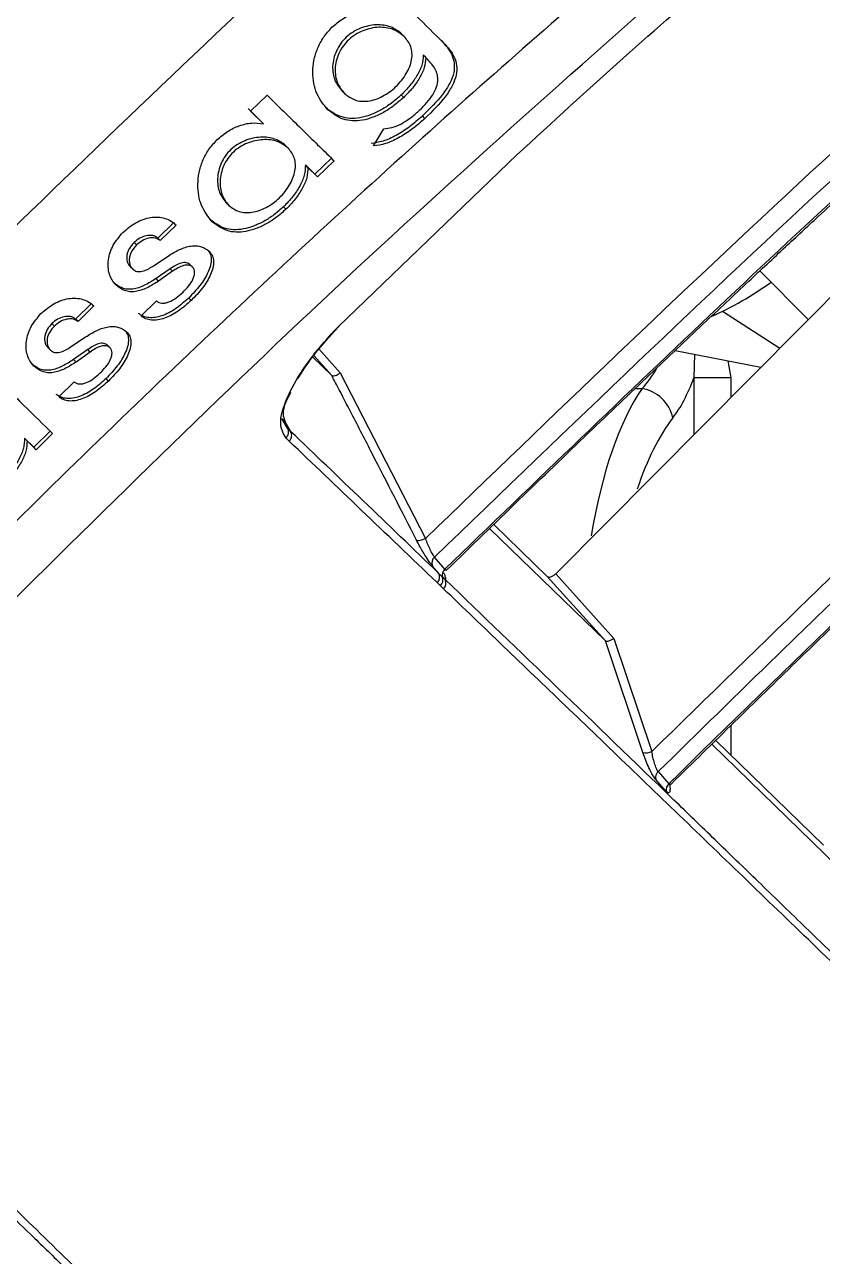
# Model space of a CAD drawing. Extents: x 943 to 1030, y 781 to 934.
# Drawn here: x 957.708 to 959.682, y 874.33 to 877.379 of the extents above; entities that cross this region are included whole.
import ezdxf

# ---------------------------------------------------------------- set-up
doc = ezdxf.new("R2010")
doc.units = 0
doc.header["$MEASUREMENT"] = 0
doc.layers.add('1', color=4, linetype='Continuous')

# ---------------------------------------------------------------- blocks, each defined once
blk = doc.blocks.new('AIRA')
at = {"layer": '1', "color": 3, "linetype": 'Continuous', "lineweight": 25}
for p, q in [((15.4697, 74.1838), (15.4635, 74.1899)), ((15.4701, 74.1834), (15.4697, 74.1838)), ((15.5214, 74.1332), (15.5172, 74.1373)), ((15.5233, 74.1311), (15.5172, 74.1373)), ((15.5275, 74.127), (15.5214, 74.1332)), ((15.5275, 74.127), (15.5233, 74.1311)), ((15.5287, 74.1259), (15.5276, 74.127)), ((15.0898, 73.9987), (15.1306, 74.0386)), ((15.3155, 74.049), (15.3216, 74.0429)), ((15.4686, 74.0327), (15.4625, 74.0388)), ((15.1152, 73.9738), (15.0837, 74.0049)), ((15.1214, 73.9676), (15.0898, 73.9987)), ((15.1214, 73.9676), (15.1152, 73.9738)), ((15.5212, 73.9806), (15.515, 73.9867)), ((15.3938, 73.9127), (15.4197, 73.9551)), ((15.1826, 73.9074), (15.1765, 73.9136)), ((15.183, 73.907), (15.1826, 73.9074)), ((15.2902, 73.8819), (15.2489, 73.8426)), ((15.2964, 73.8757), (15.2551, 73.8364)), ((15.3073, 73.4656), (15.7489, 73.8905)), ((15.2489, 73.8426), (15.2254, 73.8656)), ((15.2315, 73.8594), (15.2254, 73.8656)), ((15.2551, 73.8364), (15.2315, 73.8594)), ((15.2551, 73.8364), (15.2489, 73.8426)), ((15.0292, 73.7718), (15.0354, 73.7657)), ((15.1773, 73.7559), (15.1711, 73.7621)), ((14.8994, 73.7229), (14.8601, 73.6844)), ((14.9056, 73.7167), (14.8663, 73.6782)), ((15.8449, 72.8539), (16.7052, 73.72)), ((14.8663, 73.6782), (14.8601, 73.6844)), ((14.8073, 73.6674), (14.8012, 73.6735)), ((14.847, 73.6145), (14.8854, 73.6401)), ((14.7981, 73.6075), (14.7919, 73.6137)), ((14.8907, 73.6085), (14.8557, 73.5841)), ((14.8968, 73.6023), (14.8619, 73.5779)), ((14.8968, 73.6023), (14.8907, 73.6085)), ((14.9463, 73.6125), (14.9402, 73.6187)), ((14.9464, 73.6124), (14.9463, 73.6125)), ((16.4699, 73.4829), (16.3497, 73.6031)), ((14.8619, 73.5779), (14.8557, 73.5841)), ((14.9427, 73.53), (14.9365, 73.5361)), ((14.6956, 73.5226), (14.6565, 73.484)), ((14.7018, 73.5165), (14.6626, 73.4779)), ((14.8188, 73.4918), (14.8567, 73.5289)), ((16.2578, 73.5033), (16.3996, 73.4124)), ((14.604, 73.4667), (14.5978, 73.4728)), ((14.6626, 73.4779), (14.6565, 73.484)), ((14.6433, 73.4142), (14.6815, 73.44)), ((15.2965, 73.4548), (15.3073, 73.4656)), ((15.2981, 73.4551), (15.3084, 73.4654)), ((14.5947, 73.4069), (14.5885, 73.413)), ((14.7419, 73.4129), (14.7357, 73.4191)), ((14.742, 73.4128), (14.7419, 73.4129)), ((15.2585, 73.4105), (15.3117, 73.3512)), ((14.6866, 73.4085), (14.6518, 73.3839)), ((14.658, 73.3778), (14.6518, 73.3839)), ((14.6927, 73.4024), (14.658, 73.3778)), ((14.6927, 73.4024), (14.6866, 73.4085)), ((15.2906, 73.3445), (15.2428, 73.3907)), ((15.2456, 73.3946), (15.2906, 73.3445)), ((16.1407, 73.4063), (16.3528, 73.3652)), ((16.1883, 73.3971), (16.1866, 73.3386)), ((16.279, 73.3386), (16.2713, 73.381)), ((15.3117, 73.3512), (15.5227, 72.9413)), ((14.6149, 73.2916), (14.6527, 73.3288)), ((14.738, 73.3306), (14.7319, 73.3368)), ((16.279, 73.3386), (16.1866, 73.3386)), ((16.1866, 73.3386), (16.1866, 73.1978)), ((16.279, 73.2909), (16.279, 73.3386)), ((15.1856, 73.2959), (15.1891, 73.3034)), ((16.0416, 73.3123), (16.0584, 73.3123)), ((15.1809, 73.2138), (15.1668, 73.2376)), ((15.1707, 73.2365), (15.1888, 73.2062)), ((15.1809, 73.2138), (15.1715, 73.2434)), ((14.5936, 73.2069), (14.5531, 73.1669)), ((14.5998, 73.2008), (14.5593, 73.1607)), ((15.1809, 73.2138), (15.1888, 73.2062)), ((14.5531, 73.1669), (14.5305, 73.1889)), ((14.5367, 73.1828), (14.5305, 73.1889)), ((14.5593, 73.1607), (14.5367, 73.1828)), ((14.5593, 73.1607), (14.5531, 73.1669)), ((15.1853, 73.182), (15.1774, 73.1896)), ((15.9677, 72.6873), (15.6809, 72.9657)), ((15.6915, 72.9759), (15.8241, 72.8469)), ((15.5706, 72.8651), (15.5449, 72.8948)), ((15.5558, 72.8543), (15.5397, 72.8729)), ((15.5699, 72.8624), (15.5755, 72.8634)), ((15.5595, 72.8242), (15.5514, 72.8317)), ((15.5647, 72.8451), (15.5558, 72.8543)), ((15.5716, 72.8391), (15.5647, 72.8451)), ((15.8241, 72.8469), (15.9677, 72.6873)), ((15.8449, 72.8539), (15.989, 72.6938)), ((15.5672, 72.8166), (15.5595, 72.8242)), ((16.0605, 72.4112), (15.9677, 72.6873)), ((15.989, 72.6938), (16.0829, 72.4141)), ((16.279, 72.4044), (16.279, 72.4788)), ((16.2409, 72.4414), (16.5076, 72.1819)), ((16.0694, 72.3871), (16.0605, 72.4112)), ((16.6497, 72.0246), (16.2309, 72.4316)), ((16.0923, 72.3446), (16.0883, 72.3504)), ((16.1185, 72.3149), (16.0923, 72.3446)), ((16.0984, 72.3639), (16.1246, 72.3341)), ((16.1304, 72.3339), (16.1311, 72.3339))]:
    blk.add_line(p, q, dxfattribs=at)
for centre, radius, start, end in [((15.8748, 74.2804), 0.8662, 294.181, 305.4897), ((16.0421, 73.2189), 0.0948, 12.5522, 80.0819), ((15.1641, 73.2039), 0.0195, 312.9166, 30.4009), ((15.172, 73.1963), 0.0195, 312.9439, 30.3827), ((15.5574, 72.8803), 0.0192, 130.6539, 202.459), ((15.5835, 72.8503), 0.0196, 131.1518, 195.5524), ((15.538, 72.846), 0.0197, 313.1096, 24.9613), ((15.5457, 72.8387), 0.02, 313.7969, 18.5984), ((15.5537, 72.8309), 0.0197, 313.1162, 24.6931), ((16.0677, 72.4443), 0.0339, 257.6896, 296.7798), ((16.1116, 72.3491), 0.0198, 131.7232, 193.1497), ((16.1378, 72.3193), 0.0198, 131.7423, 192.7201)]:
    blk.add_arc(centre, radius, start, end, dxfattribs=at)
for centre, major_axis, ratio, start_param, end_param in [((15.9709, 73.6358), (0, 0.3667), 0.507412, 3.63155, 3.871998), ((16.0471, 73.6358), (0, 0.4492), 0.414214, 3.63155, 3.989256), ((16.1918, 72.6358), (0, 0.7667), 0.369641, 0.489957, 1.152569), ((16.268, 72.6358), (0, 0.6842), 0.414214, 0.489957, 0.896625)]:
    blk.add_ellipse(centre, major_axis=major_axis, ratio=ratio, start_param=start_param, end_param=end_param, dxfattribs=at)
for points, knots in [([(16.7635, 77.6975), (16.438, 77.4073), (15.787, 76.8269), (14.8258, 75.9334), (13.8771, 75.0243), (12.943, 74.0988), (12.0242, 73.1586), (11.1221, 72.2041), (10.236, 71.2375), (9.661, 70.5833), (9.3735, 70.2562)], [0, 0, 0, 0, 0.125, 0.25, 0.375, 0.5, 0.625, 0.75, 0.875, 1, 1, 1, 1]), ([(10.1026, 71.9775), (10.2812, 72.1544), (11.0897, 72.955), (12.3557, 74.2057), (13.5215, 75.3446), (14.2046, 76.0094), (14.6141, 76.4073), (14.9505, 76.7343), (15.1365, 76.9152)], [0, 0, 0, 0, 0.106937, 0.484076, 0.757109, 0.80038, 0.889603, 1, 1, 1, 1]), ([(10.4201, 71.7437), (10.6511, 71.9705), (11.284, 72.5916), (12.3142, 73.6141), (13.51, 74.8099), (14.5376, 75.8454), (15.1639, 76.4835), (15.3958, 76.7198)], [0, 0, 0, 0, 0.138146, 0.378364, 0.618507, 0.858724, 1, 1, 1, 1]), ([(17.9126, 76.6519), (17.5918, 76.4092), (16.9535, 75.9263), (16.0442, 75.1453), (15.1613, 74.3457), (14.3049, 73.5215), (13.474, 72.6841), (12.6644, 71.8362), (11.8848, 70.9679), (11.1301, 70.0685), (10.6622, 69.4397), (10.4269, 69.1234)], [0, 0, 0, 0, 0.113392, 0.225638, 0.337341, 0.448782, 0.560233, 0.669481, 0.778832, 0.888788, 1, 1, 1, 1]), ([(18.3969, 76.174), (18.2652, 76.0854), (17.9989, 75.9062), (17.6017, 75.6241), (17.2018, 75.3284), (16.8001, 75.0184), (16.4085, 74.7031), (15.9602, 74.3274), (15.4514, 73.88), (14.8696, 73.339), (14.355, 72.834), (13.9157, 72.3844), (13.5603, 72.0082), (13.2221, 71.6376), (12.9012, 71.2732), (12.5878, 70.9043), (12.2149, 70.4484), (11.7912, 69.9015), (11.3335, 69.273), (11.0502, 68.8492), (10.9105, 68.6404)], [0, 0, 0, 0, 0.044709, 0.090349, 0.13691, 0.184379, 0.232745, 0.277954, 0.348418, 0.422679, 0.500679, 0.550525, 0.598903, 0.645795, 0.691185, 0.735062, 0.781563, 0.856423, 0.929252, 1, 1, 1, 1]), ([(17.5925, 74.7818), (17.2444, 74.475), (16.5482, 73.8613), (15.8793, 73.217), (15.5449, 72.8948)], [0, 0, 0, 0, 0.500027, 1, 1, 1, 1]), ([(15.5706, 72.8651), (15.7953, 73.0819), (16.2447, 73.5155), (16.9326, 74.151), (17.4017, 74.5624), (17.6363, 74.7681)], [0, 0, 0, 0, 0.333307, 0.666645, 1, 1, 1, 1]), ([(15.5756, 72.8634), (15.6349, 72.9211), (15.7514, 73.0345), (15.9193, 73.1958), (16.0718, 73.3412), (16.2039, 73.4663), (16.3156, 73.5713), (16.4101, 73.6596), (16.5068, 73.7495), (16.6225, 73.8565), (16.7705, 73.9924), (16.9482, 74.1539), (17.1559, 74.3405), (17.3843, 74.5431), (17.5445, 74.6822), (17.6246, 74.7518)], [0, 0, 0, 0, 0.089081, 0.174945, 0.250517, 0.315799, 0.370791, 0.415491, 0.454957, 0.512982, 0.585073, 0.67123, 0.771455, 0.885746, 1, 1, 1, 1]), ([(15.5227, 72.9413), (15.8378, 73.245), (16.4682, 73.8525), (17.1226, 74.4331), (17.4498, 74.7234)], [0, 0, 0, 0, 0.49994, 1, 1, 1, 1]), ([(15.7489, 73.8905), (15.8362, 73.9707), (16.0037, 74.1247), (16.2577, 74.3456), (16.4255, 74.4841), (16.5094, 74.5533)], [0, 0, 0, 0, 0.352419, 0.676072, 1, 1, 1, 1]), ([(14.3868, 72.6738), (14.687, 72.971), (15.2874, 73.5654), (15.921, 74.1244), (16.2378, 74.4039)], [0, 0, 0, 0, 0.499996, 1, 1, 1, 1]), ([(15.4157, 74.3169), (15.4438, 74.2892), (15.5, 74.2338), (15.5448, 74.1899), (15.5672, 74.1679)], [0, 0, 0, 0, 0.5002506, 1, 1, 1, 1]), ([(15.2911, 74.2062), (15.2996, 74.2135), (15.3165, 74.228), (15.3466, 74.2417), (15.3779, 74.249), (15.3975, 74.2465), (15.4073, 74.2452)], [0, 0, 0, 0, 0.251834, 0.50216, 0.750554, 1, 1, 1, 1]), ([(15.2809, 74.0021), (15.2708, 74.0146), (15.2507, 74.0394), (15.2417, 74.0853), (15.2455, 74.1243), (15.2547, 74.1537), (15.2693, 74.1822), (15.2838, 74.1982), (15.2911, 74.2062)], [0, 0, 0, 0, 0.250279, 0.498064, 0.623329, 0.748656, 0.873981, 1, 1, 1, 1]), ([(15.4635, 74.1899), (15.455, 74.1964), (15.438, 74.2093), (15.4009, 74.2145), (15.3679, 74.2075), (15.343, 74.195), (15.3261, 74.1821), (15.3121, 74.1661), (15.3017, 74.148), (15.2949, 74.1289), (15.2913, 74.1035), (15.2962, 74.0733), (15.3094, 74.0568), (15.316, 74.0486)], [0, 0, 0, 0, 0.124948, 0.249356, 0.374617, 0.437003, 0.499168, 0.561376, 0.62381, 0.686611, 0.749651, 0.874484, 1, 1, 1, 1]), ([(15.4697, 74.1838), (15.4612, 74.1903), (15.4441, 74.2032), (15.4071, 74.2084), (15.374, 74.2014), (15.3491, 74.1888), (15.3322, 74.176), (15.3182, 74.16), (15.3078, 74.1419), (15.301, 74.1227), (15.2975, 74.0973), (15.3024, 74.0672), (15.3155, 74.0507), (15.3221, 74.0424)], [0, 0, 0, 0, 0.124948, 0.249356, 0.374617, 0.437003, 0.499168, 0.561376, 0.62381, 0.686611, 0.749651, 0.874484, 1, 1, 1, 1]), ([(15.3221, 74.0424), (15.3302, 74.0362), (15.3463, 74.0239), (15.3743, 74.0218), (15.3981, 74.0272), (15.4162, 74.0349), (15.4337, 74.0457), (15.4498, 74.0592), (15.4639, 74.0747), (15.4755, 74.0915), (15.4841, 74.1089), (15.489, 74.1264), (15.4897, 74.143), (15.4857, 74.1637), (15.4761, 74.1757), (15.4697, 74.1838)], [0, 0, 0, 0, 0.124782, 0.249008, 0.31191, 0.374467, 0.43678, 0.499078, 0.561573, 0.62413, 0.686729, 0.749479, 0.812048, 0.874509, 1, 1, 1, 1]), ([(15.5611, 74.1741), (15.5713, 74.1627), (15.5866, 74.1457), (15.5946, 74.1181), (15.5939, 74.0945), (15.5838, 74.068), (15.5597, 74.0306), (15.5329, 74.0043), (15.515, 73.9867)], [0, 0, 0, 0, 0.2493486, 0.3750376, 0.5004026, 0.6252438, 0.7501967, 1, 1, 1, 1]), ([(15.5672, 74.1679), (15.5774, 74.1566), (15.5927, 74.1396), (15.6008, 74.112), (15.6001, 74.0884), (15.5899, 74.0618), (15.5659, 74.0245), (15.5391, 73.9982), (15.5212, 73.9806)], [0, 0, 0, 0, 0.2493486, 0.3750376, 0.5004026, 0.6252438, 0.7501967, 1, 1, 1, 1]), ([(15.5172, 74.1373), (15.5165, 74.1292), (15.5152, 74.1129), (15.5022, 74.0869), (15.4849, 74.0616), (15.47, 74.0464), (15.4625, 74.0388)], [0, 0, 0, 0, 0.2495635, 0.4990424, 0.7488963, 1, 1, 1, 1]), ([(15.5233, 74.1311), (15.5227, 74.123), (15.5213, 74.1067), (15.5084, 74.0807), (15.4911, 74.0554), (15.4761, 74.0403), (15.4686, 74.0327)], [0, 0, 0, 0, 0.2495635, 0.4990424, 0.7488963, 1, 1, 1, 1]), ([(15.504, 73.9973), (15.5101, 74.0032), (15.5224, 74.0151), (15.5381, 74.0345), (15.5491, 74.0542), (15.5554, 74.0788), (15.5487, 74.1039), (15.5346, 74.1193), (15.5275, 74.127)], [0, 0, 0, 0, 0.125492, 0.250168, 0.375052, 0.500571, 0.750149, 1, 1, 1, 1]), ([(16.0984, 72.3639), (16.1966, 72.4601), (16.4032, 72.6626), (16.7306, 72.9785), (17.091, 73.3213), (17.485, 73.6903), (17.7612, 73.9424), (17.9045, 74.0732)], [0, 0, 0, 0, 0.165885, 0.348821, 0.548819, 0.765883, 1, 1, 1, 1]), ([(17.9404, 74.0526), (17.6335, 73.7708), (17.0197, 73.2072), (16.423, 72.6251), (16.1246, 72.3341)], [0, 0, 0, 0, 0.500025, 1, 1, 1, 1]), ([(15.1306, 74.0386), (15.162, 74.0076), (15.2251, 73.9454), (15.2726, 73.899), (15.2964, 73.8757)], [0, 0, 0, 0, 0.498859, 1, 1, 1, 1]), ([(15.4625, 74.0388), (15.4546, 74.0318), (15.4388, 74.0179), (15.4128, 74.0012), (15.3863, 73.9887), (15.3602, 73.9813), (15.3354, 73.98), (15.3047, 73.9853), (15.2867, 73.9991), (15.2747, 74.0083)], [0, 0, 0, 0, 0.125805, 0.250976, 0.375602, 0.499986, 0.624243, 0.748979, 1, 1, 1, 1]), ([(15.4686, 74.0327), (15.4607, 74.0257), (15.4449, 74.0117), (15.4189, 73.9951), (15.3925, 73.9825), (15.3663, 73.9752), (15.3416, 73.9738), (15.3109, 73.9791), (15.2929, 73.9929), (15.2809, 74.0021)], [0, 0, 0, 0, 0.1258048, 0.2509755, 0.3756018, 0.4999864, 0.6242426, 0.7489787, 1, 1, 1, 1]), ([(16.1311, 72.3338), (16.1832, 72.3849), (16.2859, 72.4858), (16.4338, 72.6298), (16.5684, 72.7602), (16.685, 72.8726), (16.7834, 72.967), (16.8665, 73.0465), (16.9595, 73.1351), (17.0809, 73.2502), (17.2461, 73.4059), (17.4487, 73.5952), (17.6778, 73.8072), (17.8402, 73.955), (17.922, 74.0294)], [0, 0, 0, 0, 0.088768, 0.175087, 0.251059, 0.316685, 0.371967, 0.416902, 0.456576, 0.528268, 0.620324, 0.732743, 0.865525, 1, 1, 1, 1]), ([(15.4197, 73.9551), (15.4262, 73.9558), (15.4392, 73.957), (15.4611, 73.9661), (15.4833, 73.9794), (15.4971, 73.9913), (15.504, 73.9973)], [0, 0, 0, 0, 0.251108, 0.500562, 0.749465, 1, 1, 1, 1]), ([(16.0829, 72.4141), (16.3579, 72.6823), (16.9078, 73.219), (17.472, 73.7401), (17.7541, 74.0008)], [0, 0, 0, 0, 0.499948, 1, 1, 1, 1]), ([(15.0063, 73.9275), (15.0148, 73.9348), (15.0316, 73.9494), (15.0614, 73.9634), (15.0924, 73.9712), (15.1117, 73.9688), (15.1214, 73.9676)], [0, 0, 0, 0, 0.25235, 0.50275, 0.750668, 1, 1, 1, 1]), ([(15.515, 73.9867), (15.5044, 73.9775), (15.4833, 73.959), (15.4496, 73.9375), (15.4169, 73.9227), (15.3974, 73.9201), (15.3877, 73.9188)], [0, 0, 0, 0, 0.250651, 0.499403, 0.748659, 1, 1, 1, 1]), ([(15.5212, 73.9806), (15.5106, 73.9713), (15.4895, 73.9528), (15.4558, 73.9313), (15.423, 73.9166), (15.4036, 73.914), (15.3938, 73.9127)], [0, 0, 0, 0, 0.250651, 0.499403, 0.748659, 1, 1, 1, 1]), ([(15.1765, 73.9136), (15.168, 73.9198), (15.1512, 73.9321), (15.1146, 73.9363), (15.082, 73.9293), (15.0573, 73.9169), (15.0405, 73.9043), (15.0266, 73.8882), (15.0165, 73.8701), (15.0101, 73.851), (15.0067, 73.8259), (15.0108, 73.796), (15.0233, 73.7796), (15.0296, 73.7714)], [0, 0, 0, 0, 0.124861, 0.249326, 0.374407, 0.436717, 0.498901, 0.561112, 0.623652, 0.686706, 0.74969, 0.874546, 1, 1, 1, 1]), ([(15.1826, 73.9074), (15.1742, 73.9136), (15.1573, 73.926), (15.1207, 73.9301), (15.0882, 73.9232), (15.0635, 73.9108), (15.0466, 73.8981), (15.0328, 73.8821), (15.0227, 73.8639), (15.0163, 73.8449), (15.0129, 73.8198), (15.0169, 73.7899), (15.0295, 73.7735), (15.0358, 73.7653)], [0, 0, 0, 0, 0.124861, 0.249326, 0.374407, 0.436717, 0.498901, 0.561112, 0.623652, 0.686706, 0.74969, 0.874546, 1, 1, 1, 1]), ([(14.9944, 73.7251), (14.9847, 73.7374), (14.9652, 73.762), (14.9577, 73.8077), (14.9613, 73.8463), (14.9701, 73.8755), (14.9848, 73.9036), (14.9991, 73.9195), (15.0063, 73.9275)], [0, 0, 0, 0, 0.249759, 0.498829, 0.624122, 0.749066, 0.874321, 1, 1, 1, 1]), ([(15.0358, 73.7653), (15.0437, 73.7594), (15.0596, 73.7476), (15.0873, 73.7465), (15.1106, 73.7522), (15.1283, 73.76), (15.1456, 73.7708), (15.1615, 73.7842), (15.1754, 73.7996), (15.1867, 73.8163), (15.1951, 73.8336), (15.2016, 73.8564), (15.2008, 73.8838), (15.1887, 73.8995), (15.1826, 73.9074)], [0, 0, 0, 0, 0.12499, 0.249364, 0.312143, 0.374762, 0.437131, 0.499404, 0.561771, 0.624289, 0.687076, 0.750133, 0.874832, 1, 1, 1, 1]), ([(15.2254, 73.8656), (15.225, 73.8572), (15.2242, 73.8405), (15.2122, 73.8132), (15.1946, 73.7864), (15.179, 73.7702), (15.1711, 73.7621)], [0, 0, 0, 0, 0.2490933, 0.4975589, 0.7481941, 1, 1, 1, 1]), ([(15.2315, 73.8594), (15.2312, 73.8511), (15.2304, 73.8343), (15.2183, 73.807), (15.2008, 73.7802), (15.1851, 73.764), (15.1773, 73.7559)], [0, 0, 0, 0, 0.2490933, 0.4975589, 0.7481941, 1, 1, 1, 1]), ([(15.1711, 73.7621), (15.1634, 73.7552), (15.1479, 73.7414), (15.1225, 73.7252), (15.0967, 73.7132), (15.0631, 73.7038), (15.0232, 73.7051), (15, 73.7225), (14.9883, 73.7313)], [0, 0, 0, 0, 0.125719, 0.250854, 0.37588, 0.500743, 0.749096, 1, 1, 1, 1]), ([(15.1773, 73.7559), (15.1695, 73.749), (15.1541, 73.7353), (15.1286, 73.7191), (15.1029, 73.707), (15.0692, 73.6977), (15.0294, 73.699), (15.0061, 73.7164), (14.9944, 73.7251)], [0, 0, 0, 0, 0.125719, 0.250854, 0.37588, 0.500743, 0.749096, 1, 1, 1, 1]), ([(14.7738, 73.6985), (14.7841, 73.7073), (14.8046, 73.7248), (14.8364, 73.7358), (14.8609, 73.737), (14.8781, 73.7337), (14.8935, 73.7271), (14.9015, 73.7202), (14.9056, 73.7167)], [0, 0, 0, 0, 0.250121, 0.498624, 0.623907, 0.748542, 0.873827, 1, 1, 1, 1]), ([(14.7563, 73.5687), (14.7529, 73.5726), (14.7461, 73.5805), (14.7398, 73.5957), (14.7367, 73.6126), (14.7375, 73.6365), (14.7477, 73.6679), (14.7651, 73.6882), (14.7738, 73.6985)], [0, 0, 0, 0, 0.125882, 0.25115, 0.376045, 0.500728, 0.749011, 1, 1, 1, 1]), ([(14.8601, 73.6844), (14.8583, 73.6858), (14.8546, 73.6887), (14.8475, 73.6909), (14.8397, 73.6915), (14.8288, 73.6901), (14.815, 73.6851), (14.8058, 73.6774), (14.8012, 73.6735)], [0, 0, 0, 0, 0.125132, 0.250079, 0.375347, 0.500699, 0.750326, 1, 1, 1, 1]), ([(14.8663, 73.6782), (14.8644, 73.6797), (14.8607, 73.6825), (14.8536, 73.6848), (14.8458, 73.6854), (14.835, 73.684), (14.8211, 73.6789), (14.8119, 73.6712), (14.8073, 73.6674)], [0, 0, 0, 0, 0.1251322, 0.2500789, 0.3753472, 0.5006993, 0.7503263, 1, 1, 1, 1]), ([(14.8012, 73.6735), (14.797, 73.6688), (14.7907, 73.6618), (14.7857, 73.6507), (14.7834, 73.6423), (14.7829, 73.634), (14.7842, 73.6262), (14.7871, 73.6191), (14.7903, 73.6155), (14.7919, 73.6137)], [0, 0, 0, 0, 0.2491409, 0.373938, 0.4985542, 0.6237251, 0.7486846, 0.8741126, 1, 1, 1, 1]), ([(14.8073, 73.6674), (14.8031, 73.6627), (14.7969, 73.6556), (14.7918, 73.6446), (14.7895, 73.6362), (14.7891, 73.6278), (14.7903, 73.62), (14.7933, 73.613), (14.7965, 73.6093), (14.7981, 73.6075)], [0, 0, 0, 0, 0.249141, 0.373938, 0.498554, 0.623725, 0.748685, 0.874113, 1, 1, 1, 1]), ([(14.8854, 73.6401), (14.8947, 73.6458), (14.913, 73.6571), (14.9377, 73.665), (14.9559, 73.6657), (14.9726, 73.6629), (14.9816, 73.6563), (14.9875, 73.6519)], [0, 0, 0, 0, 0.251026, 0.498917, 0.623579, 0.748543, 1, 1, 1, 1]), ([(14.9402, 73.6187), (14.9388, 73.6198), (14.9362, 73.622), (14.9307, 73.6238), (14.9245, 73.6241), (14.9154, 73.6224), (14.9038, 73.6173), (14.8951, 73.6114), (14.8907, 73.6085)], [0, 0, 0, 0, 0.125279, 0.250079, 0.375087, 0.500396, 0.749665, 1, 1, 1, 1]), ([(14.9853, 73.6523), (14.9867, 73.6506), (14.9908, 73.6453), (14.9928, 73.6333), (14.9911, 73.6175), (14.9831, 73.5951), (14.9657, 73.5665), (14.9462, 73.5463), (14.9365, 73.5361)], [0, 0, 0, 0, 0.065344, 0.198578, 0.332084, 0.466619, 0.732504, 1, 1, 1, 1]), ([(14.9875, 73.6519), (14.9904, 73.6484), (14.9961, 73.6414), (14.999, 73.6272), (14.9972, 73.6113), (14.9893, 73.5889), (14.9718, 73.5603), (14.9524, 73.5401), (14.9427, 73.53)], [0, 0, 0, 0, 0.125632, 0.250272, 0.375166, 0.501024, 0.749758, 1, 1, 1, 1]), ([(14.7981, 73.6075), (14.7996, 73.6063), (14.8026, 73.6038), (14.8083, 73.6019), (14.8146, 73.6013), (14.8233, 73.6025), (14.8345, 73.6066), (14.8428, 73.6119), (14.847, 73.6145)], [0, 0, 0, 0, 0.125625, 0.250582, 0.375568, 0.500489, 0.749031, 1, 1, 1, 1]), ([(14.9463, 73.6125), (14.945, 73.6136), (14.9423, 73.6159), (14.9369, 73.6177), (14.9306, 73.618), (14.9216, 73.6162), (14.9099, 73.6112), (14.9012, 73.6053), (14.8968, 73.6023)], [0, 0, 0, 0, 0.125279, 0.250079, 0.375087, 0.500396, 0.749665, 1, 1, 1, 1]), ([(14.922, 73.5502), (14.9269, 73.5552), (14.9367, 73.5653), (14.9462, 73.5797), (14.9505, 73.5913), (14.9516, 73.5996), (14.9505, 73.6071), (14.9477, 73.6107), (14.9463, 73.6125)], [0, 0, 0, 0, 0.25095, 0.499252, 0.624726, 0.749996, 0.87464, 1, 1, 1, 1]), ([(14.8557, 73.5841), (14.8464, 73.5782), (14.828, 73.5666), (14.8031, 73.5579), (14.7844, 73.5575), (14.767, 73.5614), (14.7569, 73.5695), (14.7502, 73.5748)], [0, 0, 0, 0, 0.251783, 0.500072, 0.624344, 0.748695, 1, 1, 1, 1]), ([(14.8619, 73.5779), (14.8526, 73.5721), (14.8341, 73.5605), (14.8092, 73.5518), (14.7905, 73.5513), (14.7731, 73.5553), (14.763, 73.5633), (14.7563, 73.5687)], [0, 0, 0, 0, 0.251783, 0.500072, 0.624344, 0.748695, 1, 1, 1, 1]), ([(14.5708, 73.4975), (14.5811, 73.5063), (14.6015, 73.5238), (14.633, 73.535), (14.6574, 73.5364), (14.6745, 73.5332), (14.6898, 73.5267), (14.6978, 73.5199), (14.7018, 73.5165)], [0, 0, 0, 0, 0.250129, 0.498649, 0.623941, 0.748566, 0.873835, 1, 1, 1, 1]), ([(14.9365, 73.5361), (14.926, 73.5269), (14.9052, 73.5085), (14.8758, 73.4933), (14.8535, 73.4875), (14.8379, 73.487), (14.8237, 73.4901), (14.8163, 73.4953), (14.8126, 73.4979)], [0, 0, 0, 0, 0.250008, 0.49839, 0.623598, 0.748656, 0.874, 1, 1, 1, 1]), ([(14.8567, 73.5289), (14.8586, 73.5275), (14.8624, 73.5247), (14.87, 73.5231), (14.8785, 73.5237), (14.8905, 73.5272), (14.9059, 73.5357), (14.9166, 73.5453), (14.922, 73.5502)], [0, 0, 0, 0, 0.125201, 0.250172, 0.3753, 0.500711, 0.750261, 1, 1, 1, 1]), ([(14.9427, 73.53), (14.9322, 73.5208), (14.9113, 73.5024), (14.882, 73.4872), (14.8597, 73.4813), (14.844, 73.4809), (14.8299, 73.484), (14.8225, 73.4892), (14.8188, 73.4918)], [0, 0, 0, 0, 0.250008, 0.49839, 0.623598, 0.748656, 0.874, 1, 1, 1, 1]), ([(14.553, 73.3679), (14.5497, 73.3719), (14.5429, 73.3797), (14.5367, 73.3949), (14.5336, 73.4117), (14.5345, 73.4355), (14.5447, 73.4668), (14.5621, 73.4872), (14.5708, 73.4975)], [0, 0, 0, 0, 0.1258699, 0.2511273, 0.3760229, 0.5007099, 0.748996, 1, 1, 1, 1]), ([(14.5978, 73.4728), (14.5937, 73.4681), (14.5854, 73.4587), (14.5803, 73.4443), (14.5796, 73.4333), (14.5808, 73.4255), (14.5837, 73.4185), (14.5869, 73.4149), (14.5885, 73.413)], [0, 0, 0, 0, 0.249463, 0.497956, 0.623264, 0.748377, 0.873965, 1, 1, 1, 1]), ([(14.6565, 73.484), (14.6546, 73.4854), (14.651, 73.4882), (14.6439, 73.4904), (14.6361, 73.491), (14.6254, 73.4895), (14.6116, 73.4844), (14.6024, 73.4767), (14.5978, 73.4728)], [0, 0, 0, 0, 0.125132, 0.25008, 0.375342, 0.500708, 0.750342, 1, 1, 1, 1]), ([(14.6626, 73.4779), (14.6608, 73.4793), (14.6571, 73.4821), (14.65, 73.4843), (14.6423, 73.4848), (14.6315, 73.4834), (14.6177, 73.4782), (14.6086, 73.4705), (14.604, 73.4667)], [0, 0, 0, 0, 0.125132, 0.25008, 0.375342, 0.500708, 0.750342, 1, 1, 1, 1]), ([(14.604, 73.4667), (14.5998, 73.4619), (14.5916, 73.4526), (14.5864, 73.4382), (14.5857, 73.4271), (14.587, 73.4193), (14.5899, 73.4123), (14.5931, 73.4087), (14.5947, 73.4069)], [0, 0, 0, 0, 0.2494631, 0.4979559, 0.6232644, 0.7483766, 0.8739652, 1, 1, 1, 1]), ([(14.6815, 73.44), (14.6907, 73.4457), (14.709, 73.4571), (14.7335, 73.4651), (14.7515, 73.466), (14.7681, 73.4633), (14.777, 73.4568), (14.7829, 73.4525)], [0, 0, 0, 0, 0.251033, 0.498926, 0.623586, 0.748545, 1, 1, 1, 1]), ([(14.7806, 73.453), (14.782, 73.4512), (14.786, 73.446), (14.788, 73.4341), (14.7862, 73.4182), (14.7782, 73.3959), (14.7608, 73.3672), (14.7415, 73.3469), (14.7319, 73.3368)], [0, 0, 0, 0, 0.0653436, 0.1985759, 0.3320811, 0.4666154, 0.7325084, 1, 1, 1, 1]), ([(14.7829, 73.4525), (14.7857, 73.449), (14.7914, 73.4421), (14.7942, 73.428), (14.7924, 73.4121), (14.7844, 73.3897), (14.767, 73.3611), (14.7477, 73.3408), (14.738, 73.3306)], [0, 0, 0, 0, 0.125627, 0.250266, 0.375161, 0.501018, 0.749761, 1, 1, 1, 1]), ([(15.1774, 73.1896), (15.1711, 73.2005), (15.1592, 73.2212), (15.1729, 73.2788), (15.2057, 73.3404), (15.2492, 73.4015), (15.2801, 73.4363), (15.2965, 73.4548)], [0, 0, 0, 0, 0.236085, 0.451986, 0.692422, 0.835912, 1, 1, 1, 1]), ([(15.2067, 73.3366), (15.2174, 73.3536), (15.2413, 73.3917), (15.2792, 73.4338), (15.3001, 73.4572)], [0, 0, 0, 0, 0.446506, 1, 1, 1, 1]), ([(15.2981, 73.4554), (15.2981, 73.4552), (15.2982, 73.4545), (15.2972, 73.4547), (15.2965, 73.4548)], [0, 0, 0, 0, 0.270984, 1, 1, 1, 1]), ([(15.3073, 73.4656), (15.3078, 73.4653), (15.3085, 73.4649), (15.3083, 73.4654), (15.3083, 73.4656)], [0, 0, 0, 0, 0.651283, 1, 1, 1, 1]), ([(14.5947, 73.4069), (14.5961, 73.4057), (14.5991, 73.4033), (14.6048, 73.4014), (14.611, 73.4008), (14.6198, 73.402), (14.6309, 73.4063), (14.6391, 73.4115), (14.6433, 73.4142)], [0, 0, 0, 0, 0.125621, 0.250572, 0.375566, 0.500504, 0.749047, 1, 1, 1, 1]), ([(14.7357, 73.4191), (14.7344, 73.4202), (14.7318, 73.4224), (14.7264, 73.4241), (14.7202, 73.4244), (14.7112, 73.4226), (14.6996, 73.4174), (14.6909, 73.4115), (14.6866, 73.4085)], [0, 0, 0, 0, 0.125279, 0.250077, 0.375078, 0.500392, 0.74966, 1, 1, 1, 1]), ([(14.7419, 73.4129), (14.7406, 73.414), (14.7379, 73.4162), (14.7325, 73.418), (14.7263, 73.4182), (14.7173, 73.4164), (14.7057, 73.4113), (14.6971, 73.4054), (14.6927, 73.4024)], [0, 0, 0, 0, 0.125279, 0.250077, 0.375078, 0.500392, 0.74966, 1, 1, 1, 1]), ([(14.7176, 73.3506), (14.7225, 73.3557), (14.7322, 73.3658), (14.7416, 73.3802), (14.746, 73.3918), (14.7471, 73.4), (14.746, 73.4075), (14.7433, 73.4111), (14.7419, 73.4129)], [0, 0, 0, 0, 0.250946, 0.499251, 0.624734, 0.750012, 0.874649, 1, 1, 1, 1]), ([(14.6518, 73.3839), (14.6426, 73.3781), (14.6242, 73.3664), (14.5995, 73.3575), (14.5809, 73.357), (14.5636, 73.3608), (14.5536, 73.3688), (14.5469, 73.3741)], [0, 0, 0, 0, 0.2517985, 0.5001013, 0.6243729, 0.7487134, 1, 1, 1, 1]), ([(14.4403, 73.3573), (14.4708, 73.3273), (14.5319, 73.2671), (14.5771, 73.2229), (14.5998, 73.2008)], [0, 0, 0, 0, 0.498764, 1, 1, 1, 1]), ([(14.658, 73.3778), (14.6487, 73.3719), (14.6304, 73.3602), (14.6056, 73.3514), (14.587, 73.3508), (14.5697, 73.3547), (14.5597, 73.3626), (14.553, 73.3679)], [0, 0, 0, 0, 0.251798, 0.500101, 0.624373, 0.748713, 1, 1, 1, 1]), ([(14.6527, 73.3288), (14.6546, 73.3274), (14.6584, 73.3247), (14.6659, 73.3232), (14.6743, 73.3238), (14.6862, 73.3274), (14.7015, 73.336), (14.7122, 73.3457), (14.7176, 73.3506)], [0, 0, 0, 0, 0.125206, 0.250183, 0.375314, 0.500732, 0.75028, 1, 1, 1, 1]), ([(15.2906, 73.3445), (15.291, 73.3442), (15.292, 73.3436), (15.2947, 73.3434), (15.2989, 73.3442), (15.304, 73.3464), (15.3083, 73.3489), (15.3105, 73.3504), (15.3117, 73.3512)], [0, 0, 0, 0, 0.138147, 0.268998, 0.501478, 0.734972, 0.86457, 1, 1, 1, 1]), ([(14.7319, 73.3368), (14.7215, 73.3275), (14.7007, 73.309), (14.6716, 73.2936), (14.6494, 73.2875), (14.6339, 73.287), (14.6198, 73.29), (14.6125, 73.2951), (14.6088, 73.2977)], [0, 0, 0, 0, 0.250013, 0.498388, 0.623594, 0.748657, 0.874, 1, 1, 1, 1]), ([(14.738, 73.3306), (14.7276, 73.3213), (14.7069, 73.3028), (14.6777, 73.2874), (14.6556, 73.2814), (14.64, 73.2809), (14.626, 73.2838), (14.6186, 73.289), (14.6149, 73.2916)], [0, 0, 0, 0, 0.250013, 0.498388, 0.623594, 0.748657, 0.874, 1, 1, 1, 1]), ([(15.5004, 72.9367), (15.4639, 73.0082), (15.4106, 73.1127), (15.3451, 73.2394), (15.3132, 73.3009), (15.2974, 73.3314), (15.2926, 73.3405), (15.2911, 73.3434), (15.2906, 73.3445)], [0, 0, 0, 0, 0.525191, 0.767852, 0.932622, 0.97854, 0.992331, 1, 1, 1, 1]), ([(15.1715, 73.2434), (15.1711, 73.2518), (15.1704, 73.2654), (15.1814, 73.2874), (15.1856, 73.2959)], [0, 0, 0, 0, 0.618906, 1, 1, 1, 1]), ([(15.5558, 72.8543), (15.4924, 72.9152), (15.3653, 73.0372), (15.2478, 73.1498), (15.1888, 73.2062)], [0, 0, 0, 0, 0.498629, 1, 1, 1, 1]), ([(14.5305, 73.1889), (14.53, 73.1806), (14.5291, 73.164), (14.5171, 73.1367), (14.4997, 73.1097), (14.4843, 73.0933), (14.4766, 73.085)], [0, 0, 0, 0, 0.249128, 0.497616, 0.748224, 1, 1, 1, 1]), ([(14.5367, 73.1828), (14.5362, 73.1745), (14.5352, 73.1579), (14.5232, 73.1306), (14.5059, 73.1036), (14.4905, 73.0871), (14.4828, 73.0789)], [0, 0, 0, 0, 0.249128, 0.497616, 0.748224, 1, 1, 1, 1]), ([(15.5514, 72.8317), (15.488, 72.8924), (15.3613, 73.0138), (15.2439, 73.1259), (15.1853, 73.182)], [0, 0, 0, 0, 0.499983, 1, 1, 1, 1]), ([(15.5227, 72.9413), (15.5214, 72.9406), (15.519, 72.9393), (15.5143, 72.9373), (15.5089, 72.9357), (15.5045, 72.9353), (15.5017, 72.9357), (15.5008, 72.9364), (15.5004, 72.9367)], [0, 0, 0, 0, 0.136829, 0.267139, 0.499999, 0.73286, 0.863171, 1, 1, 1, 1]), ([(15.5156, 72.9091), (15.513, 72.9135), (15.5076, 72.9227), (15.5029, 72.9319), (15.5004, 72.9367)], [0, 0, 0, 0, 0.475154, 1, 1, 1, 1]), ([(15.5449, 72.8948), (15.5441, 72.8959), (15.5426, 72.898), (15.5389, 72.9042), (15.5338, 72.9141), (15.5275, 72.9277), (15.5243, 72.9368), (15.5227, 72.9413)], [0, 0, 0, 0, 0.119881, 0.242868, 0.495429, 0.750488, 1, 1, 1, 1]), ([(15.5397, 72.8729), (15.5382, 72.8748), (15.5352, 72.8784), (15.528, 72.8889), (15.5211, 72.8995), (15.5164, 72.9076), (15.5156, 72.9091)], [0, 0, 0, 0, 0.236325, 0.47936, 0.905362, 1, 1, 1, 1]), ([(15.5752, 72.8638), (15.5749, 72.8631), (15.5744, 72.8618), (15.5727, 72.8628), (15.5713, 72.8643), (15.5706, 72.8651)], [0, 0, 0, 0, 0.4143, 0.710267, 1, 1, 1, 1]), ([(15.5679, 72.8556), (15.5681, 72.855), (15.5697, 72.851), (15.5712, 72.8462), (15.5723, 72.841), (15.5718, 72.8398), (15.5716, 72.8391)], [0, 0, 0, 0, 0.05764, 0.403638, 0.702856, 1, 1, 1, 1]), ([(18.517, 69.9785), (18.4803, 70.0143), (18.4139, 70.0793), (18.3262, 70.1651), (18.2596, 70.2301), (18.2137, 70.2749), (18.1866, 70.3014), (18.1612, 70.3261), (18.131, 70.3557), (18.091, 70.3947), (18.0513, 70.4335), (18.0061, 70.4775), (17.959, 70.5235), (17.9068, 70.5744), (17.8519, 70.6279), (17.7892, 70.6891), (17.7229, 70.7538), (17.6456, 70.8291), (17.5612, 70.9113), (17.4704, 70.9997), (17.3742, 71.0933), (17.278, 71.1869), (17.1805, 71.2817), (17.0842, 71.3754), (16.9874, 71.4695), (16.8868, 71.5673), (16.7857, 71.6654), (16.6778, 71.7701), (16.5673, 71.8774), (16.4559, 71.9854), (16.3468, 72.0911), (16.2401, 72.1943), (16.0719, 72.3571), (15.8427, 72.5784), (15.6631, 72.7511), (15.5716, 72.8391)], [0, 0, 0, 0, 0.031102, 0.056282, 0.075541, 0.088878, 0.096293, 0.099337, 0.111164, 0.122963, 0.134733, 0.146474, 0.1633, 0.177064, 0.193684, 0.213162, 0.234458, 0.254875, 0.284974, 0.313681, 0.340995, 0.377161, 0.406953, 0.436616, 0.472631, 0.504105, 0.538698, 0.576408, 0.616164, 0.655115, 0.695362, 0.734534, 0.772763, 0.884269, 1, 1, 1, 1]), ([(15.8241, 72.8469), (15.8252, 72.8462), (15.8275, 72.8447), (15.833, 72.8458), (15.8392, 72.8487), (15.843, 72.8521), (15.8449, 72.8539)], [0, 0, 0, 0, 0.2534147, 0.5055423, 0.7520497, 1, 1, 1, 1]), ([(18.5107, 69.9593), (18.3649, 70.1024), (18.0732, 70.3886), (17.6624, 70.7907), (17.2689, 71.1745), (16.8932, 71.5391), (16.533, 71.8875), (16.1894, 72.2189), (15.8635, 72.5323), (15.666, 72.7218), (15.5672, 72.8166)], [0, 0, 0, 0, 0.124992, 0.249991, 0.374994, 0.500001, 0.625009, 0.750013, 0.875011, 1, 1, 1, 1]), ([(15.9677, 72.6874), (15.9682, 72.6871), (15.9691, 72.6866), (15.9718, 72.6866), (15.9761, 72.6876), (15.9824, 72.69), (15.9867, 72.6925), (15.989, 72.6938)], [0, 0, 0, 0, 0.1437661, 0.2777163, 0.5110442, 0.7448273, 1, 1, 1, 1]), ([(16.0984, 72.3639), (16.0977, 72.3649), (16.0962, 72.3671), (16.0931, 72.3737), (16.0892, 72.3844), (16.0852, 72.3991), (16.0837, 72.4091), (16.0829, 72.4141)], [0, 0, 0, 0, 0.117324, 0.238232, 0.488615, 0.744819, 1, 1, 1, 1]), ([(16.0883, 72.3504), (16.0872, 72.352), (16.0838, 72.3566), (16.0771, 72.3697), (16.0721, 72.3811), (16.0694, 72.3871)], [0, 0, 0, 0, 0.205982, 0.581523, 1, 1, 1, 1]), ([(16.1264, 72.3326), (16.1266, 72.3316), (16.1274, 72.3272), (16.128, 72.3194), (16.1271, 72.312), (16.1237, 72.31), (16.1201, 72.3134), (16.1185, 72.3149)], [0, 0, 0, 0, 0.0557566, 0.2332839, 0.530415, 0.7845556, 1, 1, 1, 1]), ([(16.1307, 72.3342), (16.1301, 72.3332), (16.129, 72.3314), (16.1268, 72.3319), (16.1253, 72.3333), (16.1246, 72.3341)], [0, 0, 0, 0, 0.4126529, 0.7099608, 1, 1, 1, 1]), ([(14.248, 71.5065), (14.2641, 71.491), (14.2976, 71.4585), (14.3514, 71.4065), (14.4107, 71.349), (14.476, 71.2858), (14.5473, 71.2167), (14.6288, 71.1376), (14.7129, 71.0561), (14.7976, 70.9739), (14.8767, 70.897), (14.9546, 70.8214), (15.0204, 70.7575), (15.0747, 70.7048), (15.1203, 70.6606), (15.1688, 70.6135), (15.2203, 70.5635), (15.275, 70.5105), (15.3584, 70.4296), (15.4698, 70.3215), (15.618, 70.1775), (15.7781, 70.0219), (15.951, 69.8535), (16.1265, 69.6826), (16.265, 69.5477), (16.3651, 69.4503), (16.4278, 69.3892), (16.4929, 69.3258), (16.5604, 69.26), (16.6304, 69.1919), (16.6881, 69.1356), (16.7326, 69.0922), (16.7704, 69.0554), (16.8209, 69.0061), (16.8897, 68.9391), (16.975, 68.856), (17.0771, 68.7563), (17.1519, 68.6835), (17.192, 68.6444)], [0, 0, 0, 0, 0.020725, 0.043459, 0.068203, 0.094956, 0.123719, 0.154491, 0.191833, 0.221797, 0.251605, 0.281257, 0.308509, 0.323986, 0.340419, 0.35781, 0.376156, 0.395459, 0.415718, 0.463883, 0.511317, 0.567458, 0.624789, 0.681766, 0.736941, 0.755717, 0.775071, 0.795005, 0.815518, 0.83661, 0.858281, 0.867298, 0.876345, 0.891857, 0.911979, 0.93671, 0.96605, 1, 1, 1, 1]), ([(14.2705, 71.5111), (14.3687, 71.4157), (14.5652, 71.2251), (14.889, 70.9096), (15.2307, 70.5764), (15.5898, 70.2268), (15.9647, 69.8614), (16.3588, 69.4782), (16.7714, 69.0779), (17.0645, 68.7932), (17.211, 68.6508)], [0, 0, 0, 0, 0.124988, 0.249985, 0.374989, 0.499998, 0.625005, 0.750009, 0.875008, 1, 1, 1, 1])]:
    blk.add_open_spline(points, degree=3, knots=knots, dxfattribs=at)

msp = doc.modelspace()

# ---------------------------------------------------------------- block references
at = {"layer": '1'}
msp.add_blockref('AIRA', (943.1775, 803.1658), dxfattribs=at)

doc.saveas('drawing.dxf')
